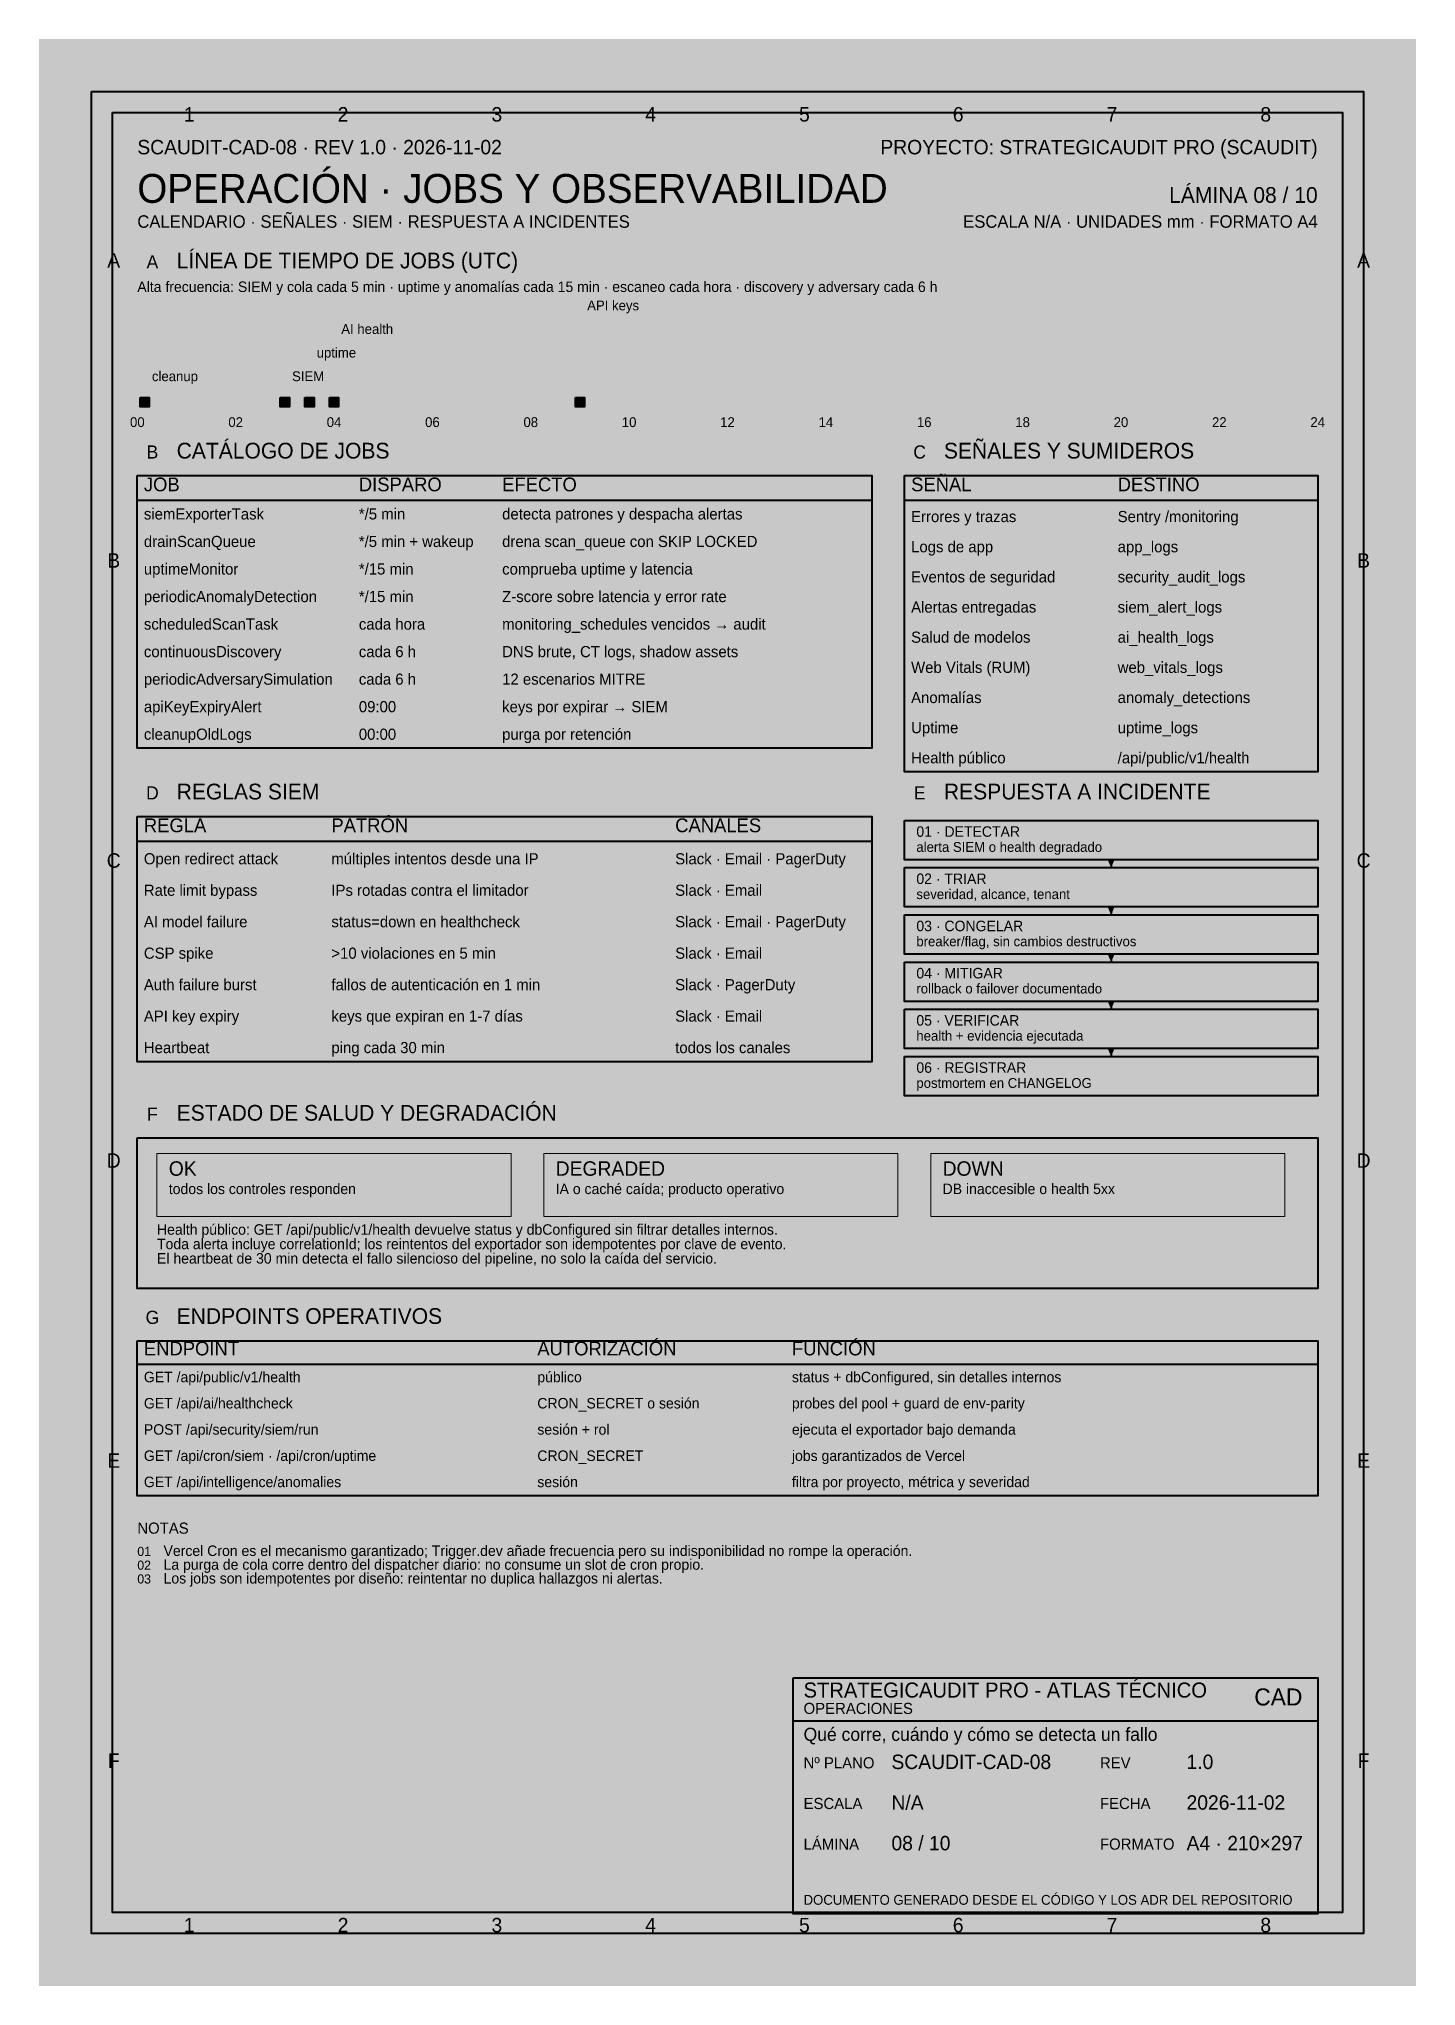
# Model space of a CAD drawing. Header units: millimetres. Extents: x 0 to 210, y 0 to 297.
import ezdxf
from ezdxf.enums import TextEntityAlignment as Align

# ---------------------------------------------------------------- set-up
doc = ezdxf.new("R2010")
doc.units = ezdxf.units.MM
for name, color, linetype, lineweight in [('CARD', 255, 'CONTINUOUS', 0), ('FAINT', 9, 'CONTINUOUS', 9), ('GOLD', 40, 'CONTINUOUS', 20), ('GREEN', 3, 'CONTINUOUS', 20), ('INK', 7, 'CONTINUOUS', 40), ('PAPER', 254, 'CONTINUOUS', 0), ('RED', 1, 'CONTINUOUS', 20), ('SHADE', 253, 'CONTINUOUS', 0), ('SOFT', 8, 'CONTINUOUS', 0), ('TEAL', 4, 'CONTINUOUS', 0)]:
    doc.layers.add(name, color=color, linetype=linetype, lineweight=lineweight)
doc.styles.add('MONO', font='txt', dxfattribs={"width": 0.62})

msp = doc.modelspace()

# ---------------------------------------------------------------- linework, layer by layer
at = {"layer": 'CARD', "color": 255}
for points in [[(132, 177.8), (195, 177.8), (132, 171.8), (195, 171.8)], [(132, 170.6), (195, 170.6), (132, 164.6), (195, 164.6)], [(132, 163.4), (195, 163.4), (132, 157.4), (195, 157.4)], [(132, 156.2), (195, 156.2), (132, 150.2), (195, 150.2)], [(132, 149), (195, 149), (132, 143), (195, 143)], [(132, 141.8), (195, 141.8), (132, 135.8), (195, 135.8)], [(15, 129.4), (195, 129.4), (15, 106.4), (195, 106.4)], [(115, 47), (195, 47), (115, 11), (195, 11)]]:
    msp.add_solid(points, dxfattribs=at)
at = {"layer": 'GOLD'}
msp.add_lwpolyline([(77, 127), (131, 127), (131, 117.4), (77, 117.4)], close=True, dxfattribs=at)
at = {"layer": 'GOLD', "color": 40}
for points in [[(15, 264.2), (19.6, 264.2), (15, 261.2), (19.6, 261.2)], [(15.425, 242.3), (16.825, 242.3), (15.425, 240.9), (16.825, 240.9)], [(36.8, 242.3), (38.2, 242.3), (36.8, 240.9), (38.2, 240.9)], [(40.55, 242.3), (41.95, 242.3), (40.55, 240.9), (41.95, 240.9)], [(44.3, 242.3), (45.7, 242.3), (44.3, 240.9), (45.7, 240.9)], [(81.8, 242.3), (83.2, 242.3), (81.8, 240.9), (83.2, 240.9)], [(15, 235.2), (19.6, 235.2), (15, 232.2), (19.6, 232.2)], [(132, 235.2), (136.6, 235.2), (132, 232.2), (136.6, 232.2)], [(15, 183.2), (19.6, 183.2), (15, 180.2), (19.6, 180.2)], [(132, 183.2), (136.6, 183.2), (132, 180.2), (136.6, 180.2)], [(15, 134.2), (19.6, 134.2), (15, 131.2), (19.6, 131.2)], [(15, 103.2), (19.6, 103.2), (15, 100.2), (19.6, 100.2)]]:
    msp.add_solid(points, dxfattribs=at)
at = {"layer": 'GREEN'}
msp.add_lwpolyline([(18, 127), (72, 127), (72, 117.4), (18, 117.4)], close=True, dxfattribs=at)
at = {"layer": 'INK'}
for points in [[(8, 289), (202, 289), (202, 8), (8, 8)], [(11.2, 285.8), (198.8, 285.8), (198.8, 11.2), (11.2, 11.2)], [(15.425, 242.3), (16.825, 242.3), (16.825, 240.9), (15.425, 240.9)], [(36.8, 242.3), (38.2, 242.3), (38.2, 240.9), (36.8, 240.9)], [(40.55, 242.3), (41.95, 242.3), (41.95, 240.9), (40.55, 240.9)], [(44.3, 242.3), (45.7, 242.3), (45.7, 240.9), (44.3, 240.9)], [(81.8, 242.3), (83.2, 242.3), (83.2, 240.9), (81.8, 240.9)], [(15, 230.4), (127, 230.4), (127, 226.6), (15, 226.6)], [(15, 230.4), (127, 230.4), (127, 188.8), (15, 188.8)], [(132, 230.4), (195, 230.4), (195, 226.6), (132, 226.6)], [(132, 230.4), (195, 230.4), (195, 185.2), (132, 185.2)], [(15, 178.4), (127, 178.4), (127, 174.6), (15, 174.6)], [(15, 178.4), (127, 178.4), (127, 141), (15, 141)], [(132, 177.8), (195, 177.8), (195, 171.8), (132, 171.8)], [(132, 170.6), (195, 170.6), (195, 164.6), (132, 164.6)], [(132, 163.4), (195, 163.4), (195, 157.4), (132, 157.4)], [(132, 156.2), (195, 156.2), (195, 150.2), (132, 150.2)], [(132, 149), (195, 149), (195, 143), (132, 143)], [(132, 141.8), (195, 141.8), (195, 135.8), (132, 135.8)], [(15, 129.4), (195, 129.4), (195, 106.4), (15, 106.4)], [(15, 98.4), (195, 98.4), (195, 94.8), (15, 94.8)], [(15, 98.4), (195, 98.4), (195, 74.8), (15, 74.8)], [(115, 47), (195, 47), (195, 11), (115, 11)], [(115, 47), (195, 47), (195, 40.4), (115, 40.4)]]:
    msp.add_lwpolyline(points, close=True, dxfattribs=at)
for points in [[(163.5, 171.8), (163.5, 170.6)], [(163.5, 164.6), (163.5, 163.4)], [(163.5, 157.4), (163.5, 156.2)], [(163.5, 150.2), (163.5, 149)], [(163.5, 143), (163.5, 141.8)]]:
    msp.add_lwpolyline(points, dxfattribs=at)
at = {"layer": 'INK', "color": 7}
for points in [[(163.5, 170.6), (162.98, 171.8), (164.02, 171.8), (163.5, 171.8)], [(163.5, 163.4), (162.98, 164.6), (164.02, 164.6), (163.5, 164.6)], [(163.5, 156.2), (162.98, 157.4), (164.02, 157.4), (163.5, 157.4)], [(163.5, 149), (162.98, 150.2), (164.02, 150.2), (163.5, 150.2)], [(163.5, 141.8), (162.98, 143), (164.02, 143), (163.5, 143)]]:
    msp.add_solid(points, dxfattribs=at)
at = {"layer": 'PAPER', "color": 254}
for points in [[(0, 297), (210, 297), (0, 0), (210, 0)], [(15, 230.4), (127, 230.4), (15, 226.6), (127, 226.6)], [(132, 230.4), (195, 230.4), (132, 226.6), (195, 226.6)], [(15, 178.4), (127, 178.4), (15, 174.6), (127, 174.6)], [(18, 127), (72, 127), (18, 117.4), (72, 117.4)], [(77, 127), (131, 127), (77, 117.4), (131, 117.4)], [(136, 127), (190, 127), (136, 117.4), (190, 117.4)], [(15, 98.4), (195, 98.4), (15, 94.8), (195, 94.8)], [(115, 47), (195, 47), (115, 40.4), (195, 40.4)]]:
    msp.add_solid(points, dxfattribs=at)
at = {"layer": 'RED'}
msp.add_lwpolyline([(136, 127), (190, 127), (190, 117.4), (136, 117.4)], close=True, dxfattribs=at)
at = {"layer": 'SHADE', "color": 253}
for points in [[(15, 222.4), (127, 222.4), (15, 218.2), (127, 218.2)], [(15, 214), (127, 214), (15, 209.8), (127, 209.8)], [(15, 205.6), (127, 205.6), (15, 201.4), (127, 201.4)], [(15, 197.2), (127, 197.2), (15, 193), (127, 193)], [(15, 169.8), (127, 169.8), (15, 165), (127, 165)], [(15, 160.2), (127, 160.2), (15, 155.4), (127, 155.4)], [(15, 150.6), (127, 150.6), (15, 145.8), (127, 145.8)], [(15, 90.8), (195, 90.8), (15, 86.8), (195, 86.8)], [(15, 82.8), (195, 82.8), (15, 78.8), (195, 78.8)]]:
    msp.add_solid(points, dxfattribs=at)
at = {"layer": 'TEAL', "color": 4}
for points in [[(15, 266.8), (41, 266.8), (15, 266.2), (41, 266.2)], [(184.4, 46), (193.6, 46), (184.4, 41.4), (193.6, 41.4)]]:
    msp.add_solid(points, dxfattribs=at)

# ---------------------------------------------------------------- texts
at = {"layer": 'FAINT', "style": 'MONO'}
msp.add_text('DOCUMENTO GENERADO DESDE EL CÓDIGO Y LOS ADR DEL REPOSITORIO', height=1.5, dxfattribs=at).set_placement((116.6, 12.4))
at = {"layer": 'GOLD', "style": 'MONO'}
for s, height, p in [('04 · MITIGAR', 1.6, (133.8, 153.7)), ('05 · VERIFICAR', 1.6, (133.8, 146.5)), ('06 · REGISTRAR', 1.6, (133.8, 139.3)), ('DEGRADED', 2.2, (78.8, 123.6)), ('01', 1.4, (15, 65.6)), ('02', 1.4, (15, 63.5)), ('03', 1.4, (15, 61.4))]:
    msp.add_text(s, height=height, dxfattribs=at).set_placement(p)
at = {"layer": 'GREEN', "style": 'MONO'}
msp.add_text('OK', height=2.2, dxfattribs=at).set_placement((19.8, 123.6))
at = {"layer": 'INK', "style": 'MONO'}
for s, height, p in [('OPERACIÓN · JOBS Y OBSERVABILIDAD', 4.4, (15, 272)), ('LÍNEA DE TIEMPO DE JOBS (UTC)', 2.4, (21, 262)), ('API keys', 1.5, (83.6, 255.6)), ('AI health', 1.5, (46.1, 252)), ('uptime', 1.5, (42.35, 248.4)), ('cleanup', 1.5, (17.225, 244.8)), ('SIEM', 1.5, (38.6, 244.8)), ('CATÁLOGO DE JOBS', 2.4, (21, 233)), ('SEÑALES Y SUMIDEROS', 2.4, (138, 233)), ('JOB', 2.1, (16, 228)), ('DISPARO', 2.1, (48.7805, 228)), ('EFECTO', 2.1, (70.6341, 228)), ('SEÑAL', 2.1, (133, 228)), ('DESTINO', 2.1, (164.5, 228)), ('siemExporterTask', 1.7, (16, 223.7)), ('*/5 min', 1.7, (48.7805, 223.7)), ('detecta patrones y despacha alertas', 1.7, (70.6341, 223.7)), ('Errores y trazas', 1.7, (133, 223.3)), ('Sentry /monitoring', 1.7, (164.5, 223.3)), ('drainScanQueue', 1.7, (16, 219.5)), ('*/5 min + wakeup', 1.7, (48.7805, 219.5)), ('drena scan_queue con SKIP LOCKED', 1.7, (70.6341, 219.5)), ('Logs de app', 1.7, (133, 218.7)), ('app_logs', 1.7, (164.5, 218.7)), ('uptimeMonitor', 1.7, (16, 215.3)), ('*/15 min', 1.7, (48.7805, 215.3)), ('comprueba uptime y latencia', 1.7, (70.6341, 215.3)), ('Eventos de seguridad', 1.7, (133, 214.1)), ('security_audit_logs', 1.7, (164.5, 214.1)), ('periodicAnomalyDetection', 1.7, (16, 211.1)), ('*/15 min', 1.7, (48.7805, 211.1)), ('Z-score sobre latencia y error rate', 1.7, (70.6341, 211.1)), ('Alertas entregadas', 1.7, (133, 209.5)), ('siem_alert_logs', 1.7, (164.5, 209.5)), ('scheduledScanTask', 1.7, (16, 206.9)), ('cada hora', 1.7, (48.7805, 206.9)), ('monitoring_schedules vencidos → audit', 1.7, (70.6341, 206.9)), ('Salud de modelos', 1.7, (133, 204.9)), ('ai_health_logs', 1.7, (164.5, 204.9)), ('continuousDiscovery', 1.7, (16, 202.7)), ('cada 6 h', 1.7, (48.7805, 202.7)), ('DNS brute, CT logs, shadow assets', 1.7, (70.6341, 202.7)), ('Web Vitals (RUM)', 1.7, (133, 200.3)), ('web_vitals_logs', 1.7, (164.5, 200.3)), ('periodicAdversarySimulation', 1.7, (16, 198.5)), ('cada 6 h', 1.7, (48.7805, 198.5)), ('12 escenarios MITRE', 1.7, (70.6341, 198.5)), ('apiKeyExpiryAlert', 1.7, (16, 194.3)), ('09:00', 1.7, (48.7805, 194.3)), ('keys por expirar → SIEM', 1.7, (70.6341, 194.3)), ('Anomalías', 1.7, (133, 195.7)), ('anomaly_detections', 1.7, (164.5, 195.7)), ('cleanupOldLogs', 1.7, (16, 190.1)), ('00:00', 1.7, (48.7805, 190.1)), ('purga por retención', 1.7, (70.6341, 190.1)), ('Uptime', 1.7, (133, 191.1)), ('uptime_logs', 1.7, (164.5, 191.1)), ('Health público', 1.7, (133, 186.5)), ('/api/public/v1/health', 1.7, (164.5, 186.5)), ('REGLAS SIEM', 2.4, (21, 181)), ('RESPUESTA A INCIDENTE', 2.4, (138, 181)), ('PATRÓN', 2.1, (44.5957, 176)), ('REGLA', 2.1, (16, 176)), ('CANALES', 2.1, (97.0213, 176)), ('Open redirect attack', 1.7, (16, 171.1)), ('múltiples intentos desde una IP', 1.7, (44.5957, 171.1)), ('Slack · Email · PagerDuty', 1.7, (97.0213, 171.1)), ('Rate limit bypass', 1.7, (16, 166.3)), ('IPs rotadas contra el limitador', 1.7, (44.5957, 166.3)), ('Slack · Email', 1.7, (97.0213, 166.3)), ('AI model failure', 1.7, (16, 161.5)), ('status=down en healthcheck', 1.7, (44.5957, 161.5)), ('Slack · Email · PagerDuty', 1.7, (97.0213, 161.5)), ('CSP spike', 1.7, (16, 156.7)), ('>10 violaciones en 5 min', 1.7, (44.5957, 156.7)), ('Slack · Email', 1.7, (97.0213, 156.7)), ('Auth failure burst', 1.7, (16, 151.9)), ('fallos de autenticación en 1 min', 1.7, (44.5957, 151.9)), ('Slack · PagerDuty', 1.7, (97.0213, 151.9)), ('API key expiry', 1.7, (16, 147.1)), ('keys que expiran en 1-7 días', 1.7, (44.5957, 147.1)), ('Slack · Email', 1.7, (97.0213, 147.1)), ('Heartbeat', 1.7, (16, 142.3)), ('ping cada 30 min', 1.7, (44.5957, 142.3)), ('todos los canales', 1.7, (97.0213, 142.3)), ('ESTADO DE SALUD Y DEGRADACIÓN', 2.4, (21, 132)), ('ENDPOINTS OPERATIVOS', 2.4, (21, 101)), ('ENDPOINT', 2.1, (16, 96.2)), ('AUTORIZACIÓN', 2.1, (76, 96.2)), ('FUNCIÓN', 2.1, (114.8235, 96.2)), ('GET /api/public/v1/health', 1.6, (16, 92.1)), ('público', 1.6, (76, 92.1)), ('status + dbConfigured, sin detalles internos', 1.6, (114.8235, 92.1)), ('GET /api/ai/healthcheck', 1.6, (16, 88.1)), ('CRON_SECRET o sesión', 1.6, (76, 88.1)), ('probes del pool + guard de env-parity', 1.6, (114.8235, 88.1)), ('POST /api/security/siem/run', 1.6, (16, 84.1)), ('sesión + rol', 1.6, (76, 84.1)), ('ejecuta el exportador bajo demanda', 1.6, (114.8235, 84.1)), ('GET /api/cron/siem · /api/cron/uptime', 1.6, (16, 80.1)), ('CRON_SECRET', 1.6, (76, 80.1)), ('jobs garantizados de Vercel', 1.6, (114.8235, 80.1)), ('GET /api/intelligence/anomalies', 1.6, (16, 76.1)), ('sesión', 1.6, (76, 76.1)), ('filtra por proyecto, métrica y severidad', 1.6, (114.8235, 76.1)), ('NOTAS', 1.7, (15, 69)), ('STRATEGICAUDIT PRO - ATLAS TÉCNICO', 2.3, (116.6, 44)), ('SCAUDIT-CAD-08', 2.2, (130, 33.1)), ('1.0', 2.2, (175, 33.1)), ('N/A', 2.2, (130, 26.9)), ('2026-11-02', 2.2, (175, 26.9)), ('08 / 10', 2.2, (130, 20.7)), ('A4 · 210×297', 2.2, (175, 20.7))]:
    msp.add_text(s, height=height, dxfattribs=at).set_placement(p)
msp.add_text('LÁMINA 08 / 10', height=2.4, dxfattribs=at).set_placement((195, 272), align=Align.RIGHT)
at = {"layer": 'PAPER', "style": 'MONO'}
for s, height, p in [('A', 2, (17.3, 262)), ('B', 2, (17.3, 233)), ('C', 2, (134.3, 233)), ('D', 2, (17.3, 181)), ('E', 2, (134.3, 181)), ('F', 2, (17.3, 132)), ('G', 2, (17.3, 101)), ('CAD', 2.6, (189, 42.8))]:
    msp.add_text(s, height=height, dxfattribs=at).set_placement(p, align=Align.CENTER)
at = {"layer": 'RED', "style": 'MONO'}
for s, height, p in [('01 · DETECTAR', 1.6, (133.8, 175.3)), ('02 · TRIAR', 1.6, (133.8, 168.1)), ('03 · CONGELAR', 1.6, (133.8, 160.9)), ('DOWN', 2.2, (137.8, 123.6))]:
    msp.add_text(s, height=height, dxfattribs=at).set_placement(p)
at = {"layer": 'SOFT', "style": 'MONO'}
for s, height, p in [('1', 2.2, (22.925, 284.4)), ('2', 2.2, (46.375, 284.4)), ('3', 2.2, (69.825, 284.4)), ('4', 2.2, (93.275, 284.4)), ('5', 2.2, (116.725, 284.4)), ('6', 2.2, (140.175, 284.4)), ('7', 2.2, (163.625, 284.4)), ('8', 2.2, (187.075, 284.4)), ('A', 2.2, (11.4, 262.1167)), ('A', 2.2, (202, 262.1167)), ('00', 1.5, (15, 237.8)), ('02', 1.5, (30, 237.8)), ('04', 1.5, (45, 237.8)), ('06', 1.5, (60, 237.8)), ('08', 1.5, (75, 237.8)), ('10', 1.5, (90, 237.8)), ('12', 1.5, (105, 237.8)), ('14', 1.5, (120, 237.8)), ('16', 1.5, (135, 237.8)), ('18', 1.5, (150, 237.8)), ('20', 1.5, (165, 237.8)), ('22', 1.5, (180, 237.8)), ('24', 1.5, (195, 237.8)), ('B', 2.2, (11.4, 216.35)), ('B', 2.2, (202, 216.35)), ('C', 2.2, (11.4, 170.5833)), ('C', 2.2, (202, 170.5833)), ('D', 2.2, (11.4, 124.8167)), ('D', 2.2, (202, 124.8167)), ('E', 2.2, (11.4, 79.05)), ('E', 2.2, (202, 79.05)), ('F', 2.2, (11.4, 33.2833)), ('F', 2.2, (202, 33.2833)), ('1', 2.2, (22.925, 8.2)), ('2', 2.2, (46.375, 8.2)), ('3', 2.2, (69.825, 8.2)), ('4', 2.2, (93.275, 8.2)), ('5', 2.2, (116.725, 8.2)), ('6', 2.2, (140.175, 8.2)), ('7', 2.2, (163.625, 8.2)), ('8', 2.2, (187.075, 8.2))]:
    msp.add_text(s, height=height, dxfattribs=at).set_placement(p, align=Align.CENTER)
for s, height, p in [('SCAUDIT-CAD-08 · REV 1.0 · 2026-11-02', 2.2, (15, 279.4)), ('CALENDARIO · SEÑALES · SIEM · RESPUESTA A INCIDENTES', 1.9, (15, 268.2)), ('Alta frecuencia: SIEM y cola cada 5 min · uptime y anomalías cada 15 min · escaneo cada hora · discovery y adversary cada 6 h', 1.6, (15, 258.4)), ('alerta SIEM o health degradado', 1.5, (133.8, 173)), ('severidad, alcance, tenant', 1.5, (133.8, 165.8)), ('breaker/flag, sin cambios destructivos', 1.5, (133.8, 158.6)), ('rollback o failover documentado', 1.5, (133.8, 151.4)), ('health + evidencia ejecutada', 1.5, (133.8, 144.2)), ('postmortem en CHANGELOG', 1.5, (133.8, 137)), ('todos los controles responden', 1.6, (19.8, 120.8)), ('IA o caché caída; producto operativo', 1.6, (78.8, 120.8)), ('DB inaccesible o health 5xx', 1.6, (137.8, 120.8)), ('Health público: GET /api/public/v1/health devuelve status y dbConfigured sin filtrar detalles internos.', 1.6, (18, 114.6)), ('Toda alerta incluye correlationId; los reintentos del exportador son idempotentes por clave de evento.', 1.6, (18, 112.4)), ('El heartbeat de 30 min detecta el fallo silencioso del pipeline, no solo la caída del servicio.', 1.6, (18, 110.2)), ('Vercel Cron es el mecanismo garantizado; Trigger.dev añade frecuencia pero su indisponibilidad no rompe la operación.', 1.6, (19, 65.6)), ('La purga de cola corre dentro del dispatcher diario: no consume un slot de cron propio.', 1.6, (19, 63.5)), ('Los jobs son idempotentes por diseño: reintentar no duplica hallazgos ni alertas.', 1.6, (19, 61.4)), ('OPERACIONES', 1.7, (116.6, 41.5)), ('Qué corre, cuándo y cómo se detecta un fallo', 2, (116.6, 37.4)), ('Nº PLANO', 1.7, (116.6, 33.2)), ('REV', 1.7, (161.8, 33.2)), ('ESCALA', 1.7, (116.6, 27)), ('FECHA', 1.7, (161.8, 27)), ('LÁMINA', 1.7, (116.6, 20.8)), ('FORMATO', 1.7, (161.8, 20.8))]:
    msp.add_text(s, height=height, dxfattribs=at).set_placement(p)
for s, height, p in [('PROYECTO: STRATEGICAUDIT PRO (SCAUDIT)', 2.2, (195, 279.4)), ('ESCALA N/A · UNIDADES mm · FORMATO A4', 1.9, (195, 268.2))]:
    msp.add_text(s, height=height, dxfattribs=at).set_placement(p, align=Align.RIGHT)

doc.saveas('drawing.dxf')
